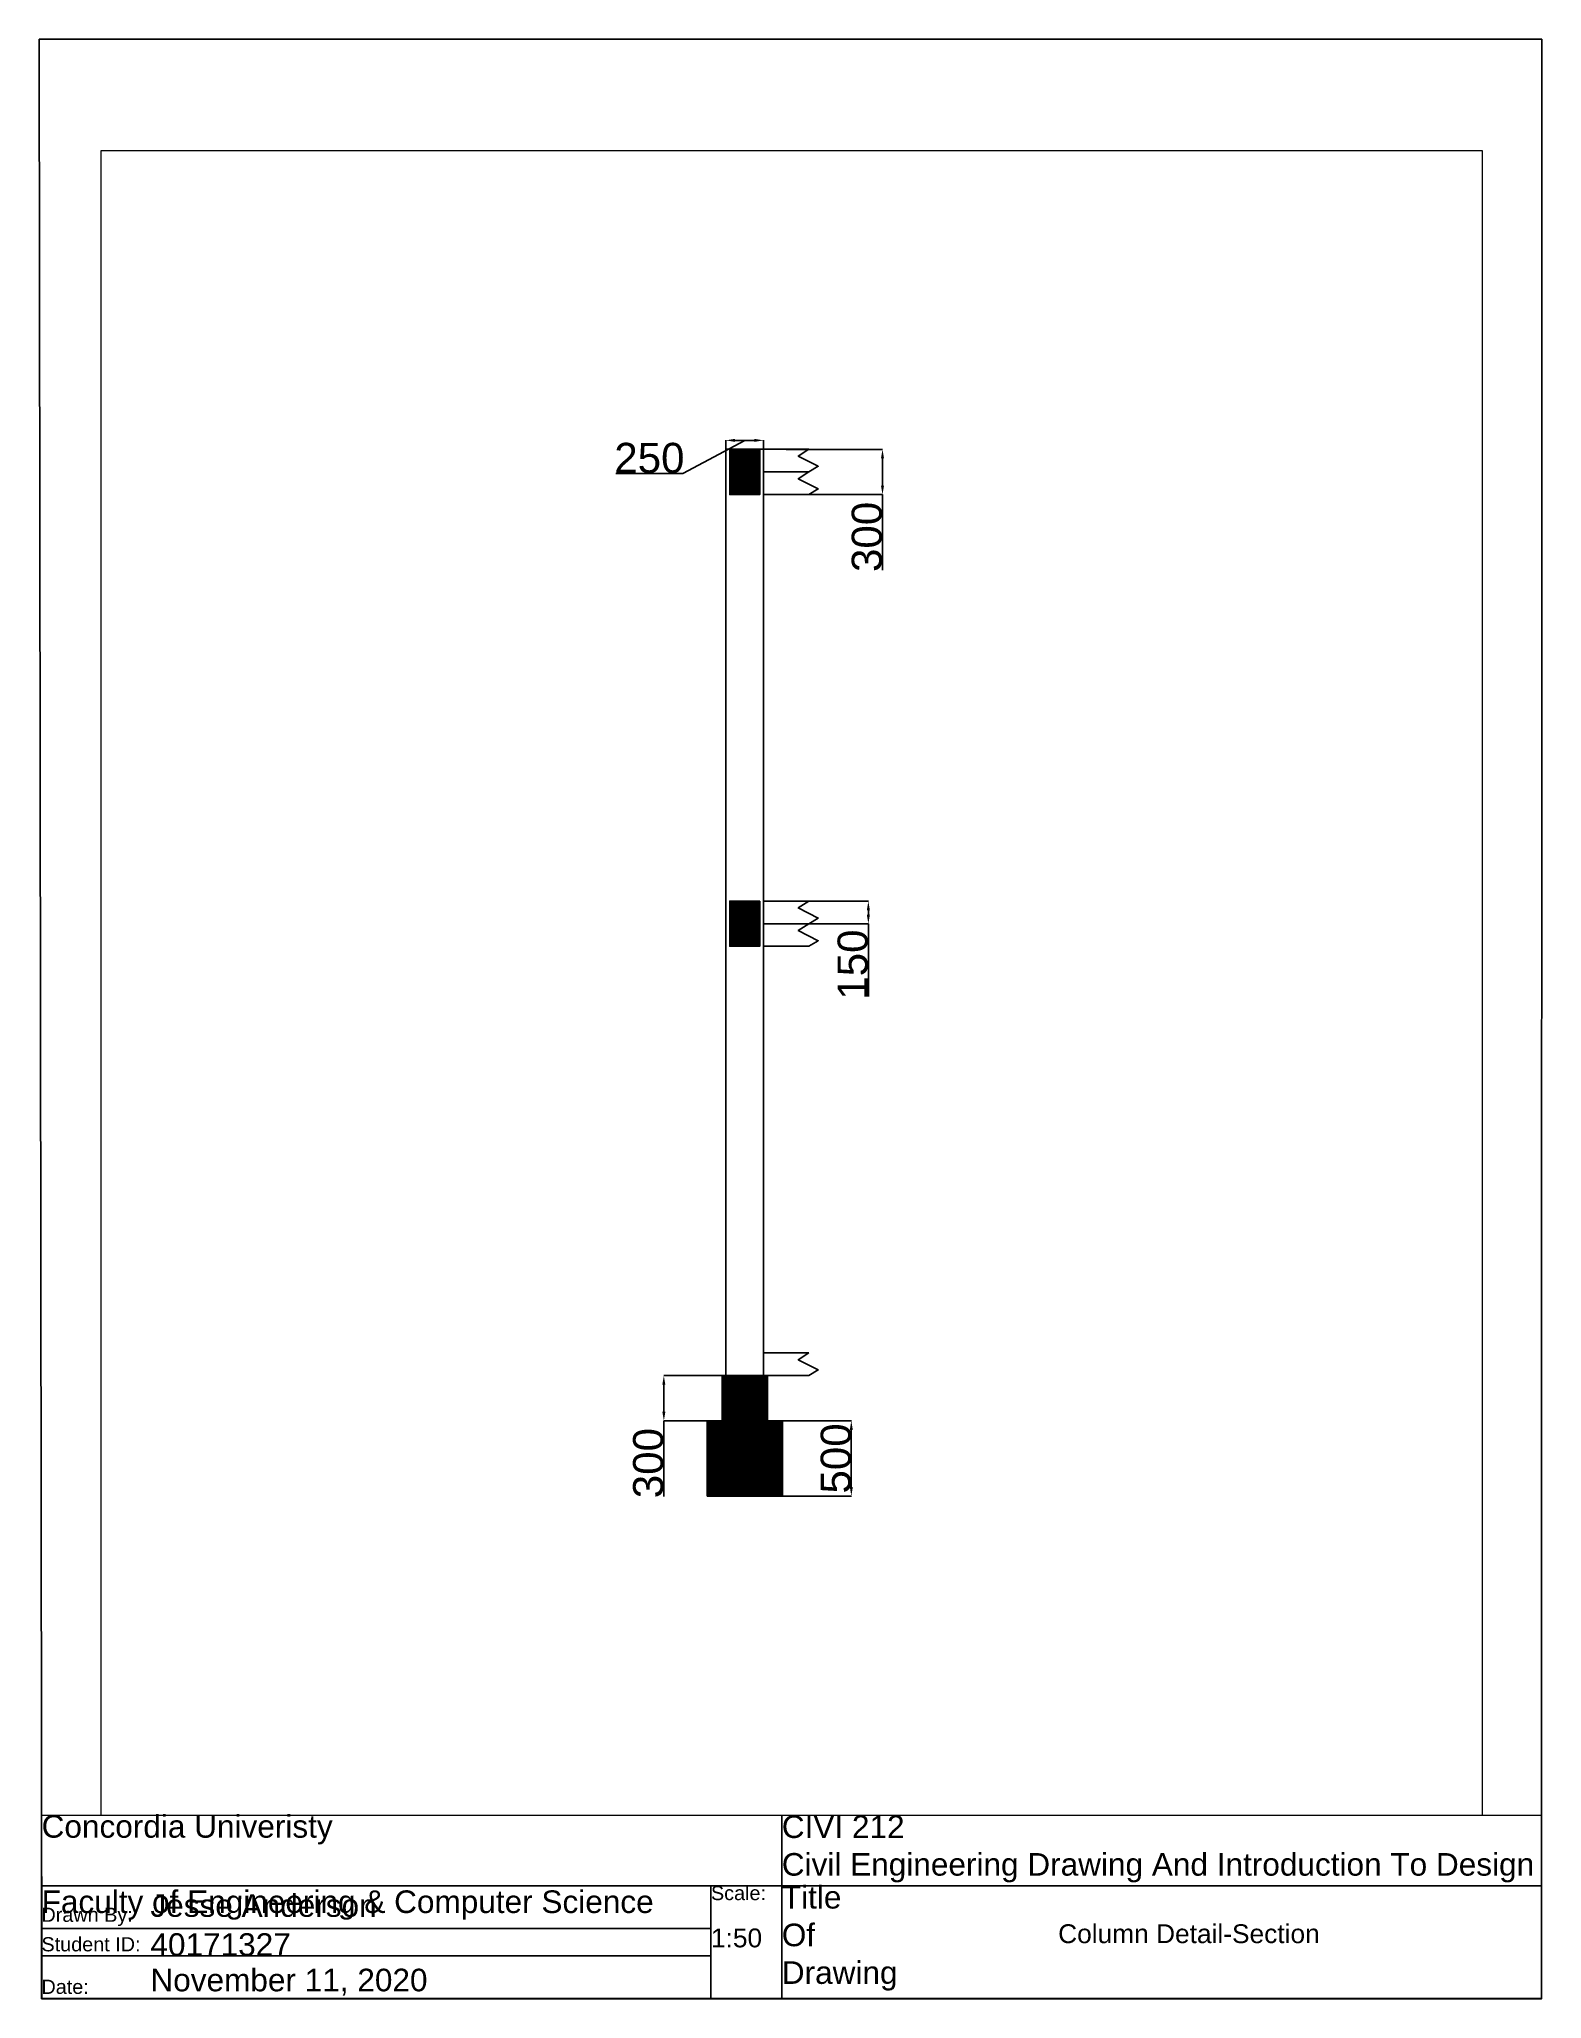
# Paper-space layout 'Column Section Detail' of a CAD drawing. Header units: millimetres. Extents: x 0 to 200, y 0 to 261.
# The model-space entities are those that its viewports show. They can reach past a viewport. Long polylines and large blocks are cut down to what shows.
import ezdxf

# ---------------------------------------------------------------- set-up
doc = ezdxf.new("R2010")
doc.units = ezdxf.units.MM
doc.linetypes.add('CENTER2', pattern=[28.575, 19.05, -3.175, 3.175, -3.175])
doc.layers.add('Centreline', color=7, linetype='Continuous', plot=False)
doc.styles.add('Annotative', font='arial.ttf')
doc.styles.get("Standard").update_dxf_attribs({"font": 'arial.ttf', "height": 100})
doc.dimstyles.new('Annotative', dxfattribs={"dimscale": 0, "dimtxt": 100, "dimasz": 60, "dimexe": 1.25, "dimexo": 0.625, "dimtad": 1, "dimtxsty": 'Standard', "dimcen": 2.5, "dimadec": 0, "dimazin": 0, "dimtfac": 1, "dimtmove": 0, "dimatfit": 3, "dimfxl": 1, "dimarcsym": 0})
pattern_1 = [(45, (-11775.926, -9212.82), (-6.7351921, 6.7351921), []), (45, (-11771.435, -9212.82), (-6.7351921, 6.7351921), [])]

# ---------------------------------------------------------------- blocks, each defined once
blk = doc.blocks.new('*U101')
at = {"layer": 'Centreline', "color": 0, "linetype": 'CENTER2', "lineweight": -3, "ltscale": 10, "transparency": 16777216}
blk.add_line((-2345, 0), (7419, 0), dxfattribs=at)
blk = doc.blocks.new('*U109')
at = {"layer": 'Centreline', "color": 0, "linetype": 'CENTER2', "lineweight": -3, "ltscale": 10, "transparency": 16777216}
blk.add_line((-2345, 0), (7419, 0), dxfattribs=at)
blk = doc.blocks.new('*D156')
at = {"layer": 'Centreline', "color": 0, "lineweight": -2, "transparency": 16777216}
for p, q in [((74774, 3866), (75320, 3866)), ((75319, 3806), (75319, 3776)), ((74774, 3716), (75320, 3716)), ((75319, 3716), (75319, 3233))]:
    blk.add_line(p, q, dxfattribs=at)
at = {"layer": 'Centreline', "color": 0, "lineweight": -3, "transparency": 16777216}
for points in [[(75309, 3806), (75329, 3806), (75319, 3866)], [(75309, 3776), (75329, 3776), (75319, 3716)]]:
    blk.add_solid(points, dxfattribs=at)
at = {"layer": 'Defpoints', "color": 0, "lineweight": -3, "transparency": 16777216}
for p in [(74773, 3866), (74773, 3716), (75319, 3716)]:
    blk.add_point(p, dxfattribs=at)
at = {"layer": 'Centreline', "color": 0, "lineweight": -3, "transparency": 16777216, "insert": (75216, 3445), "char_height": 100, "attachment_point": 5, "rotation": 90}
blk.add_mtext('{\\H2x;150}', dxfattribs=at)
blk = doc.blocks.new('*D155')
at = {"layer": 'Centreline', "color": 0, "lineweight": -2, "transparency": 16777216}
for p, q in [((74774, 6866), (75414, 6866)), ((75413, 6806), (75413, 6626)), ((74774, 6566), (75414, 6566)), ((75413, 6566), (75413, 6064))]:
    blk.add_line(p, q, dxfattribs=at)
at = {"layer": 'Centreline', "color": 0, "lineweight": -3, "transparency": 16777216}
for points in [[(75403, 6806), (75423, 6806), (75413, 6866)], [(75403, 6626), (75423, 6626), (75413, 6566)]]:
    blk.add_solid(points, dxfattribs=at)
at = {"layer": 'Defpoints', "color": 0, "lineweight": -3, "transparency": 16777216}
for p in [(74773, 6866), (74773, 6566), (75413, 6566)]:
    blk.add_point(p, dxfattribs=at)
at = {"layer": 'Centreline', "color": 0, "lineweight": -3, "transparency": 16777216, "insert": (75310, 6285), "char_height": 100, "attachment_point": 5, "rotation": 90}
blk.add_mtext('{\\H2x;300}', dxfattribs=at)
blk = doc.blocks.new('*D154')
at = {"layer": 'Centreline', "color": 0, "lineweight": -2, "transparency": 16777216}
for p, q in [((74498, 6926), (74088, 6705)), ((74373, 6867), (74373, 6927)), ((74433, 6926), (74563, 6926)), ((74623, 6867), (74623, 6927)), ((74088, 6705), (73642, 6705))]:
    blk.add_line(p, q, dxfattribs=at)
at = {"layer": 'Centreline', "color": 0, "lineweight": -3, "transparency": 16777216}
for points in [[(74433, 6936), (74433, 6916), (74373, 6926)], [(74563, 6936), (74563, 6916), (74623, 6926)]]:
    blk.add_solid(points, dxfattribs=at)
at = {"layer": 'Defpoints', "color": 0, "lineweight": -3, "transparency": 16777216}
for p in [(74623, 6926), (74373, 6866), (74623, 6866)]:
    blk.add_point(p, dxfattribs=at)
at = {"layer": 'Centreline', "color": 0, "lineweight": -3, "transparency": 16777216, "insert": (73865, 6808), "char_height": 100, "attachment_point": 5}
blk.add_mtext('{\\H2x;250}', dxfattribs=at)
blk = doc.blocks.new('*D160')
at = {"layer": 'Centreline', "color": 0, "lineweight": -2, "transparency": 16777216}
for p, q in [((74348, 716), (73960, 716)), ((73961, 656), (73961, 476)), ((74348, 416), (73960, 416)), ((73961, 416), (73961, -86))]:
    blk.add_line(p, q, dxfattribs=at)
at = {"layer": 'Centreline', "color": 0, "lineweight": -3, "transparency": 16777216}
for points in [[(73951, 656), (73971, 656), (73961, 716)], [(73951, 476), (73971, 476), (73961, 416)]]:
    blk.add_solid(points, dxfattribs=at)
at = {"layer": 'Defpoints', "color": 0, "lineweight": -3, "transparency": 16777216}
for p in [(74348, 716), (73961, 416), (74348, 416)]:
    blk.add_point(p, dxfattribs=at)
at = {"layer": 'Centreline', "color": 0, "lineweight": -3, "transparency": 16777216, "insert": (73858, 135), "char_height": 100, "attachment_point": 5, "rotation": 90}
blk.add_mtext('{\\H2x;300}', dxfattribs=at)
blk = doc.blocks.new('*D159')
at = {"layer": 'Centreline', "color": 0, "lineweight": -2, "transparency": 16777216}
for p, q in [((74749, 416), (75208, 416)), ((75206, 356), (75206, -24)), ((74749, -84), (75208, -84))]:
    blk.add_line(p, q, dxfattribs=at)
at = {"layer": 'Centreline', "color": 0, "lineweight": -3, "transparency": 16777216}
for points in [[(75196, 356), (75216, 356), (75206, 416)], [(75196, -24), (75216, -24), (75206, -84)]]:
    blk.add_solid(points, dxfattribs=at)
at = {"layer": 'Defpoints', "color": 0, "lineweight": -3, "transparency": 16777216}
for p in [(74748, 416), (74748, -84), (75206, -84)]:
    blk.add_point(p, dxfattribs=at)
at = {"layer": 'Centreline', "color": 0, "lineweight": -3, "transparency": 16777216, "insert": (75104, 166), "char_height": 100, "attachment_point": 5, "rotation": 90}
blk.add_mtext('{\\H2x;500}', dxfattribs=at)

msp = doc.modelspace()

# ---------------------------------------------------------------- hatches: boundary and pattern name
at = {"layer": 'Centreline', "lineweight": -3, "true_color": 0x293189, "transparency": 33554559}
h = msp.add_hatch(dxfattribs=at)
h.set_pattern_fill('ANSI32', color=177)
h.set_pattern_definition(pattern_1)
h.paths.add_polyline_path([(74598.323, 3866.375), (74398.323, 3866.375), (74398.323, 3566.375), (74598.323, 3566.375)])
h.paths.add_polyline_path([(74598.323, 6866.375), (74398.323, 6866.375), (74398.323, 6566.375), (74598.323, 6566.375)])
at = {"layer": 'Centreline', "lineweight": -3, "true_color": 0xcd6928, "transparency": 33554559}
h = msp.add_hatch(dxfattribs=at)
h.set_pattern_fill('ANSI32', color=32)
h.set_pattern_definition(pattern_1)
h.paths.add_polyline_path([(74648.323, 716.375), (74348.323, 716.375), (74348.323, 416.375), (74648.323, 416.375)])
at = {"layer": 'Centreline', "lineweight": -3, "true_color": 0x991b1e, "transparency": 33554559}
h = msp.add_hatch(dxfattribs=at)
h.set_pattern_fill('ANSI32', color=244)
h.set_pattern_definition(pattern_1)
h.paths.add_polyline_path([(74748.323, 416.375), (74248.323, 416.375), (74248.323, -83.625), (74748.323, -83.625)])

# ---------------------------------------------------------------- linework, layer by layer
at = {"layer": 'Centreline', "color": 116, "lineweight": -3, "true_color": 0x136734}
for p, q in [((74923.323, 6866.375), (74623.323, 6866.375)), ((74923.323, 6716.375), (74623.323, 6716.375)), ((74923.323, 3866.375), (74623.323, 3866.375)), ((74923.323, 3716.375), (74623.323, 3716.375)), ((74923.323, 866.375), (74623.323, 866.375)), ((74623.323, 716.375), (74923.323, 716.375))]:
    msp.add_line(p, q, dxfattribs=at)
at = {"layer": 'Centreline', "color": 219, "lineweight": -3, "true_color": 0x642165}
for p, q in [((74623.323, 6866.375), (74623.323, 6716.375)), ((74623.323, 6716.375), (74623.323, 6566.375)), ((74623.323, 3866.375), (74623.323, 3716.375)), ((74623.323, 3716.375), (74623.323, 3566.375)), ((74623.323, 866.375), (74623.323, 716.375))]:
    msp.add_line(p, q, dxfattribs=at)
at = {"layer": 'Centreline', "lineweight": -3}
for p, q in [((74623.323, 6716.375), (74923.323, 6716.375)), ((74623.323, 3716.375), (74923.323, 3716.375))]:
    msp.add_line(p, q, dxfattribs=at)
at = {"layer": 'Centreline', "color": 177, "lineweight": -3, "true_color": 0x293189}
for p, q in [((74623.323, 6566.375), (74923.323, 6566.375)), ((74623.323, 3566.375), (74923.323, 3566.375))]:
    msp.add_line(p, q, dxfattribs=at)
at = {"layer": 'Centreline', "color": 32, "lineweight": -3, "true_color": 0xcd6928}
msp.add_line((74648.323, 416.375), (74923.323, 416.375), dxfattribs=at)
at = {"layer": 'Centreline', "color": 219, "lineweight": -3, "true_color": 0x642165}
msp.add_lwpolyline([(74373.323, 716.375), (74623.323, 716.375), (74623.323, 6866.375), (74373.323, 6866.375)], close=True, dxfattribs=at)
at = {"layer": 'Centreline', "color": 177, "lineweight": -3, "true_color": 0x293189}
for points in [[(74598.323, 6866.375), (74398.323, 6866.375), (74398.323, 6566.375), (74598.323, 6566.375)], [(74598.323, 3866.375), (74398.323, 3866.375), (74398.323, 3566.375), (74598.323, 3566.375)]]:
    msp.add_lwpolyline(points, close=True, dxfattribs=at)
for points in [[(74923.323, 6716.375), (74986.071, 6753.475), (74986.071, 6753.475), (74854.093, 6821.147), (74923.323, 6866.375)], [(74923.323, 6566.375), (74986.071, 6603.475), (74986.071, 6603.475), (74854.093, 6671.147), (74923.323, 6716.375)], [(74923.323, 3716.375), (74986.071, 3753.475), (74986.071, 3753.475), (74854.093, 3821.147), (74923.323, 3866.375)], [(74923.323, 3566.375), (74986.071, 3603.475), (74986.071, 3603.475), (74854.093, 3671.147), (74923.323, 3716.375)], [(74923.323, 716.375), (74986.071, 753.475), (74986.071, 753.475), (74854.093, 821.147), (74923.323, 866.375)]]:
    msp.add_lwpolyline(points, dxfattribs=at)
at = {"layer": 'Centreline', "color": 177, "lineweight": -3, "ltscale": 5, "true_color": 0x293189}
for points in [[(69780.797, 5715.329), (69865.418, 5775.207), (69978.702, 5856.438), (70115.418, 5775.207), (70195.996, 5732.62)], [(69792.573, 5180.142), (69877.194, 5102.235), (69990.478, 5021.004), (70127.194, 5102.235), (70207.772, 5144.822)], [(69792.573, -27.272), (69877.194, -105.179), (69990.478, -186.409), (70127.194, -105.179), (70207.772, -62.592)]]:
    msp.add_lwpolyline(points, dxfattribs=at)
at = {"layer": 'Centreline', "color": 32, "lineweight": -3, "true_color": 0xcd6928}
msp.add_lwpolyline([(74348.323, 716.375), (74648.323, 716.375), (74648.323, 416.375), (74348.323, 416.375)], close=True, dxfattribs=at)
at = {"layer": 'Centreline', "color": 244, "lineweight": -3, "true_color": 0x991b1e}
msp.add_lwpolyline([(74248.323, -83.625), (74748.323, -83.625), (74748.323, 416.375), (74248.323, 416.375)], close=True, dxfattribs=at)

# ---------------------------------------------------------------- block references
at = {"layer": 'Centreline', "color": 244, "linetype": 'CENTER2', "lineweight": -3, "ltscale": 10, "true_color": 0x991b1e}
for name, p in [('*U101', (62765.999, 5442.684)), ('*U109', (62765.999, 2686.941))]:
    msp.add_blockref(name, p, dxfattribs=at)

# ---------------------------------------------------------------- dimensions: what is measured, and where the dimension line sits
at = {"layer": 'Centreline', "lineweight": -3}
dim = msp.add_linear_dim(base=(74623.323, 6925.796), p1=(74373.323, 6866.375), p2=(74623.323, 6866.375), text='{\\H2x;<>}', dimstyle='Annotative', override={"dimtmove": 1}, dxfattribs=at)
dim.commit()
dim.dimension.update_dxf_attribs({"geometry": '*D154', "text_midpoint": (74087.123, 6705.34), "dimtype": 160})
for base, p1, p2, picture, middle in [((75412.961, 6566.375), (74773.323, 6866.375), (74773.323, 6566.375), '*D155', (75310.153, 6285.218)), ((75318.64, 3716.375), (74773.323, 3866.375), (74773.323, 3716.375), '*D156', (75215.9, 3444.563)), ((73961.043, 416.375), (74348.323, 716.375), (74348.323, 416.375), '*D160', (73858.235, 135.218)), ((75206.372, -83.625), (74748.323, 416.375), (74748.323, -83.625), '*D159', (75103.632, 166.375))]:
    dim = msp.add_linear_dim(base=base, p1=p1, p2=p2, angle=90, text='{\\H2x;<>}', dimstyle='Annotative', dxfattribs=at)
    dim.commit()
    dim.dimension.update_dxf_attribs({"geometry": picture, "text_midpoint": middle})

psp = doc.layouts.new('Column Section Detail')

# ---------------------------------------------------------------- linework, layer by layer
at = {"layer": 'Centreline', "lineweight": -3}
for p, q in [((98.56, 15.32), (98.56, 24.73)), ((89.15, 0.87), (89.15, 15.32))]:
    psp.add_line(p, q, dxfattribs=at)
for points in [[(0.27, 0.35), (199.47, 0.35), (199.5, 260.56), (-0.07, 260.56)], [(0.25, 0.33), (199.48, 0.37), (199.48, 24.73), (0.25, 24.69)], [(0.23, 9.67), (89.15, 9.67), (89.15, 15.32), (0.23, 15.32)], [(98.56, 15.32), (89.15, 15.32), (89.15, 0.37), (98.56, 0.37)], [(199.48, 0.36), (98.56, 0.37), (98.56, 15.32), (199.48, 15.32)], [(0.23, 0.37), (89.15, 0.37), (89.15, 6.02), (0.23, 6.02)]]:
    psp.add_lwpolyline(points, close=True, dxfattribs=at)

# ---------------------------------------------------------------- texts
at = {"layer": 'Centreline', "lineweight": -3, "attachment_point": 1, "style": 'Annotative'}
for s, insert, char_height, width in [('Concordia Univeristy\\P\\PFaculty of Engineering & Computer Science', (0.25, 24.73), 3, 92.5244), ('CIVI 212\\PCivil Engineering Drawing And Introduction To Design', (98.56, 24.69), 3, 120.498), ('Jesse Anderson', (14.7, 14.22), 3, 43.9039), ('Scale:', (89.15, 15.32), 1.883, 9.4139), ('Title Of Drawing', (98.56, 15.32), 3, 11.7378), ('Drawn By:', (0.23, 12.44), 1.883, 14.4624), ('Student ID:', (0.23, 8.52), 1.8828, 14.4624), ('40171327 ', (14.7, 9.04), 3, 43.9039), ('1:50', (89.15, 9.67), 2.5, 9.4139), ('Column Detail-Section', (135.26, 10.23), 2.5, 79.9043), ('Date:', (0.23, 2.87), 1.883, 14.4624), ('November 11, 2020', (14.7, 4.33), 3, 43.9039)]:
    psp.add_mtext(s, dxfattribs=dict(at, insert=insert, char_height=char_height, width=width))

# ---------------------------------------------------------------- viewports
at = {"layer": 'Centreline', "lineweight": -3}
psp.add_viewport(center=(99.86, 135.24), size=(183.5, 221.02), view_center_point=(74809.377, 3323.478), view_height=11051.0135, dxfattribs=at)

doc.saveas('drawing.dxf')
